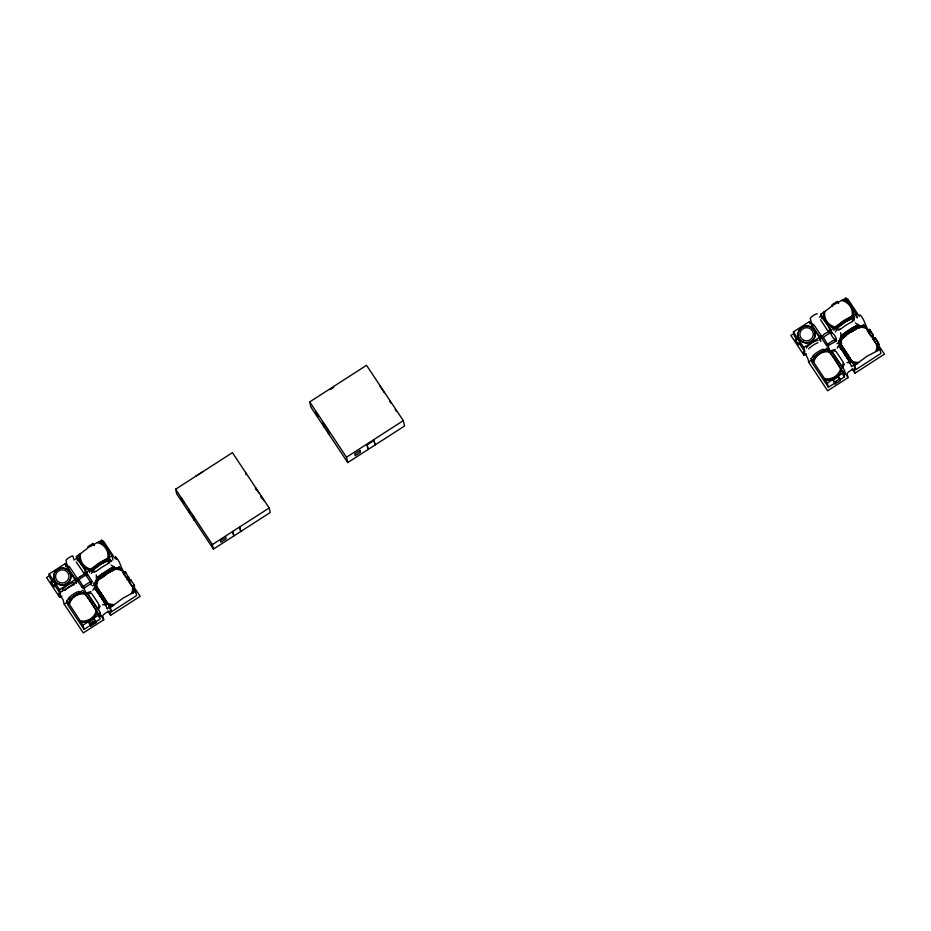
<?xml version="1.0" encoding="UTF-8"?>
<svg xmlns="http://www.w3.org/2000/svg" width="931" height="931" viewBox="0 0 931 931"><rect width="100%" height="100%" fill="white"/><g stroke="black" fill="none" stroke-linecap="round" stroke-linejoin="round"><path stroke-width="1.4" d="M95.718 589.905L94.508 587.589L95.299 587.473L97.196 589.998L106.471 604.289L106.053 604.952L102.596 604.65M840.041 347.763L838.819 345.448L839.611 345.331L846.849 355.735M111.406 611.807L110.393 607.536L96.731 586.344A18.085 17.689 -13.3 0 1 98.162 580.153L106.448 573.892L115.095 569.237A18.085 17.689 -13.3 0 1 121.868 570.575L135.554 591.325L136.566 595.596L111.406 611.807L109.381 607.256A12.289 0.873 57.2 0 0 102.096 594.734A12.289 0.873 57.2 0 0 96.056 587.228L96.068 587.263M855.729 369.665L854.705 365.394L841.042 344.202A18.085 17.689 -13.3 0 1 842.474 338.011L850.759 331.75L859.406 327.095A18.085 17.689 -13.3 0 1 866.179 328.445L879.865 349.183L880.877 353.454L855.729 369.665L853.692 365.115A12.289 0.873 57.2 0 0 846.419 352.593A12.289 0.873 57.2 0 0 840.367 345.087L840.379 345.122M115.63 556.924C120.355 561.09 120.867 568.922 125.022 573.577M859.941 314.783C864.666 318.949 865.178 326.793 869.345 331.436M108.031 563.15L109.078 559.566L99.175 564.989M852.354 321.009L853.401 317.424L844.452 322.219L835.898 328.701L839.017 330.261M88.224 575.393L92.064 581.398L91.738 583.062L84.221 588.089L82.277 587.705L77.471 580.467L77.89 578.558L80.066 576.673M836.387 339.256L835.968 341.165L827.694 345.843L826.6 345.564L821.782 338.325L822.201 336.417C827.007 329.621 834.362 331.483 836.387 339.256C834.374 340.851 829.09 333.251 831.569 332.018M84.221 588.089L79.03 579.71L77.471 580.467M828.532 345.948L823.353 337.569L821.782 338.325M90.854 591.581L86.792 592.791L98.127 609.828L100.152 606.139M835.177 349.451L831.115 350.65L842.439 367.687L844.464 363.998M98.558 577.732L97.15 578.977L96.475 578.558L96.277 574.846M857.16 326.385L848.956 331.064L841.461 336.836L840.588 332.704M98.127 609.828L98.826 605.406M842.439 367.687L843.149 363.218M134.064 588.916L133.342 592.756L135.554 591.325M878.131 348.834L878.375 346.774M69.266 566.479L76.598 577.406L77.25 579.978L75.085 581.375M76.202 562.01L82.999 571.832M78.367 560.613L84.267 568.841L86.362 574.113M811.413 325.734L818.209 335.556M813.578 324.337L820.921 335.265L821.561 337.848L819.396 339.233L820.874 341.456M822.678 318.472L828.578 326.7L830.673 331.971M133.342 592.756L133.761 590.731M879.865 349.183L877.654 350.615L878.073 348.59M96.871 580.967L95.94 585.785L96.871 580.967L105.529 574.613L116.992 568.015L120.704 568.992L116.992 568.015M841.182 338.837L840.251 343.644L841.182 338.837L849.84 332.472M79.03 579.71A5.365 1.059 -33.6 0 1 85.978 575.242L87.258 574.159L88.224 575.381M94.508 587.589L92.821 590.242M838.819 345.448L837.132 348.113M109.497 559.834L109.683 563.185M853.808 317.692L854.006 321.055M96.475 578.558L97.418 577.441A15.001 2.956 -33.6 0 1 112.965 567.421L114.304 567.072C109.765 570.982 101.688 573.729 97.15 578.977M840.786 336.417L841.74 335.3A15.001 2.956 -33.6 0 1 857.288 325.28L858.626 324.931L858.743 325.71L857.183 326.374M107.123 603.044L96.719 587.612M851.225 360.809L841.03 345.471M838.482 346.297L838.505 346.251A12.289 0.873 57.2 0 1 838.831 346.635M841.461 336.836L848.921 330.982L858.743 325.71M846.907 362.508L850.364 362.811L850.794 362.147L846.849 355.747M98.744 576.731L97.592 578.209A12.289 2.421 -33.6 0 0 95.451 581.433L95.462 581.479M842.962 334.729L841.857 336.114A12.289 2.421 -33.6 0 0 839.774 339.291L840.321 341.596M94.706 572.402L91.587 570.843L99.105 565.036M87.572 575.265L86.816 572.065L89.783 570.144A14.931 14.605 -13.3 0 1 79.391 554.527L88.759 547.277L98.814 541.726A15.164 14.826 -13.3 0 1 109.206 557.355L111.976 555.854L107.984 549.86A15.164 14.826 -13.3 0 1 109.264 557.599M89.783 570.144L99.152 562.906L109.206 557.355M108.787 604.952L112.732 605.744L122.729 598.377L133.273 592.5M831.895 333.123L831.127 329.923L834.095 328.015A14.931 14.605 -13.3 0 1 823.714 312.385L833.07 305.147L843.125 299.584A15.164 14.826 -13.3 0 1 853.518 315.213L856.287 313.712L852.307 307.719A15.164 14.826 -13.3 0 1 853.576 315.458M834.095 328.015L843.463 320.764L853.518 315.213M853.099 362.811L857.044 363.602L867.04 356.236L877.654 350.615M93.531 571.087L93.053 571.494A12.289 2.421 -33.6 0 0 91.424 573.403M837.469 329.26L837.365 329.353A12.289 2.421 -33.6 0 0 835.351 331.995M92.681 570.296L101.223 564.046L108.974 559.973M836.992 328.154L845.546 321.905L853.285 317.832M98.581 577.709L106.541 571.983L114.42 567.84M100.862 574.962L97.103 577.72M844.37 333.426L845.173 332.821M80.089 576.661L84.826 573.927L87.258 574.159M101.654 574.357L102.305 573.892M845.965 332.216L846.616 331.75M309.709 401.913L366.523 365.313L403.298 420.637L404.566 425.979L347.752 462.579L310.977 407.254L309.709 401.913L346.483 457.237L347.752 462.579M195.964 476.09L202.9 471.621M175.598 489.252L232.413 452.652L269.187 507.965L270.258 512.492L213.443 549.092L176.669 493.767L175.598 489.252L212.373 544.565L213.443 549.092M330.272 389.6L333.74 387.366M87.782 546.811L92.925 543.495L94.334 545.601M52.52 581.91L50.123 578.302L49.11 574.031L65.158 563.697L75.539 579.326L76.551 583.597M77.448 560.706L76.435 556.435L79.391 554.527M98.872 541.982L101.584 540.224L105.575 546.229A15.164 14.826 -13.3 0 0 98.872 541.97L98.814 541.726M50.146 575.277L46.55 577.592L59.747 597.434L61.958 596.003M73.875 559.996L77.413 557.716M51.089 582.061L53.253 580.676L55.627 584.249L55.918 585.436L53.754 586.833L51.089 582.061L53.754 586.833M53.463 585.646L55.627 584.249M74.55 579.117L76.714 577.72M85.827 571.855L83.65 573.252L83.325 572.449M54.917 585.518L60.503 593.931L59.491 589.66L75.539 579.326M91.657 571.32L95.625 571.192M59.747 597.434L58.816 593.443L79.193 580.316M110.265 568.992L113.326 567.27M82.277 587.705L83.453 586.949M85.978 575.23L90.47 581.991L92.064 581.398M66.788 600.635L82.836 590.301L99.117 614.797L100.129 619.068L84.081 629.403L67.8 604.917L66.788 600.635L68.719 603.544A14.931 14.605 -13.3 0 1 84.779 593.187L84.709 592.954A14.931 14.605 -13.3 0 0 68.65 603.288L68.719 603.544M95.125 587.31L94.112 583.039L96.929 581.223M117.05 568.259L119.273 566.828L121.868 570.575M133.773 586.739L140.139 596.317L110.649 615.31L109.718 611.399A4.143 0.815 -33.6 0 0 106.041 612.796A4.143 0.815 -33.6 0 0 102.771 615.857L103.702 619.778L83.325 632.917L64.239 604.196L67.567 602.054M92.669 585.878L94.892 584.447M86.792 592.791L90.784 593.28M95.171 588.601L95.299 587.473M126.919 579.897L129.083 578.5L125.254 571.553L123.09 572.949L125.801 577.022M126.476 578.046L128.641 576.65M130.782 579.862L128.618 581.258L132.004 586.355L134.169 584.959L130.782 579.862L131.224 581.712M103.76 601.915L106.471 604.289M132.446 588.206L134.611 586.809L134.169 584.959M98.127 614.588L100.292 613.192A12.289 0.873 57.2 0 0 98.314 609.165L97.895 608.292M107.228 608.723L108.438 607.943M84.081 629.403L83.068 625.132L99.117 614.797M110.393 607.536L112.732 605.744M88.911 622.083L94.147 618.708L95.544 620.814L95.974 622.63L90.738 626.004L88.911 622.083L90.738 626.004M98.663 616.846L100.827 615.449L100.292 613.192M346.483 457.237L403.298 420.637M89.341 623.886L93.519 621.186M212.373 544.565L269.187 507.965M90.307 624.189L95.544 620.814M796.831 339.768L794.434 336.172L793.421 331.89L809.47 321.556L819.862 337.185L820.618 340.385M821.759 318.565L820.746 314.294L823.714 312.385M843.183 299.84L845.907 298.083L849.887 304.088A15.164 14.826 -13.3 0 0 843.183 299.84L843.125 299.584M794.457 333.135L790.861 335.451L804.058 355.305L806.281 353.873M819.373 317.087L821.724 315.574M845.325 300.376L847.676 298.851L859.325 316.365M795.4 339.931L797.576 338.535L799.95 342.108L800.229 343.306L798.065 344.703L795.4 339.931L798.065 344.703M797.786 343.504L799.95 342.108M818.861 336.975L821.026 335.591M830.138 329.714L827.973 331.11L820.537 319.74M799.229 343.376L804.826 351.79L803.802 347.519L819.862 337.185M835.98 329.178L839.948 329.05M841.415 335.579L842.904 334.625M856.148 326.094L857.637 325.128M826.6 345.564L827.775 344.807M849.84 332.46L861.315 325.873L865.015 326.851L861.315 325.873M836.422 382.094L828.404 387.261L812.123 362.776L811.099 358.505L827.159 348.159L843.439 372.656L844.452 376.927L839.867 379.883M841.717 343.702L839.448 345.168L838.424 340.897L841.252 339.082M861.373 326.118L863.584 324.698L866.179 328.445M878.084 344.598L884.45 354.176L854.961 373.168L854.03 369.27A4.143 0.815 -33.6 0 0 850.364 370.654A4.143 0.815 -33.6 0 0 847.094 373.727L848.013 377.637L827.636 390.776L808.55 362.054L811.879 359.913M826.705 350.359L828.927 348.927L828.311 346.32M836.981 343.737L839.203 342.305M831.115 350.65L835.095 351.138M839.494 346.46L839.611 345.331M869.577 329.411L867.401 330.808L870.788 335.905L872.964 334.508L869.577 329.411L871.369 333.298M875.093 337.72L872.929 339.117L876.315 344.214L878.492 342.817L875.093 337.72L878.922 344.668L876.758 346.064M848.607 360.658L850.794 362.147M842.311 366.395L842.578 366.954A12.289 0.873 57.2 0 1 844.603 371.015L842.439 372.458A12.289 0.873 57.2 0 0 835.177 359.913A12.289 0.873 57.2 0 0 829.09 352.349L831.267 350.999A12.289 0.873 57.2 0 1 831.895 351.115M852.761 365.802L851.551 366.581A12.289 0.873 57.2 0 0 849.561 362.555L849.561 362.555M828.404 387.261L827.391 382.99L843.439 372.656M854.705 365.394L857.044 363.602M833.222 379.941L838.459 376.566L839.855 378.673L840.286 380.488L835.06 383.863L833.222 379.941L835.06 383.863M844.603 371.05L845.139 373.319L842.974 374.716L844.452 376.927M834.63 382.047L839.855 378.673M850.806 328.98L852.237 328.131M852.912 327.747L853.739 327.305M108.613 561.44L108.729 561.405A12.289 2.421 -33.6 0 1 110.708 560.986M113.163 568.178L113.221 568.154A12.289 2.421 -33.6 0 1 116.061 568.154L116.072 568.201M110.673 568.573L111.836 568.224M856.986 326.176L857.532 326.025A12.289 2.421 -33.6 0 1 860.372 326.025L860.384 326.059M112.453 568.352L110.777 568.562M856.055 326.327L855.089 326.42M109.998 568.597L110.754 568.562M58.816 593.443L63.122 599.832L64.239 604.196M857.102 363.846L853.157 363.067M112.791 605.988L108.846 605.197M858.626 324.931L855.368 322.976M114.304 567.072L111.057 565.117M851.993 361.147L852.412 361.309A18.085 17.689 -13.3 0 0 858.754 362.496M107.682 603.288L108.101 603.451A18.085 17.689 -13.3 0 0 114.443 604.638M88.794 594.478L88.201 593.943A12.289 0.873 57.2 0 0 86.944 593.094L84.791 594.525A12.289 0.873 57.2 0 1 90.284 601.193A12.289 0.873 57.2 0 1 97.895 613.948M67.486 568.026L74.433 578.803M849.014 361.763L849.491 362.427M104.516 603.672L105.25 604.696A12.289 0.873 57.2 0 1 107.228 608.688M831.523 350.754L842.008 366.442M87.2 592.896L97.697 608.571M811.099 358.505L813.042 361.414A14.931 14.605 -13.3 0 1 829.09 351.045L829.032 350.824A14.931 14.605 -13.3 0 0 812.961 361.158L827.391 382.99M68.661 603.3L83.068 625.132M839.657 346.355L849.852 361.694M95.346 588.497L105.54 603.835M841.03 345.25L851.434 360.902M839.483 346.937L839.739 347.251A14.524 1.036 57.2 0 1 848.886 361.019L849.165 361.484M96.708 587.391L106.041 601.24M95.171 589.079L95.416 589.393A14.524 1.036 57.2 0 1 104.563 603.16L104.842 603.625M841.24 349.393L841.996 350.463M97.173 591.895L97.674 592.605M872.522 336.231L874.907 339.815M855.705 315.586L857.3 317.983M838.645 303.471L837.248 301.353L832.093 304.67L832.523 306.485M820.746 314.294L831.127 329.923M838.424 340.897L841.03 344.645M829.637 331.634L830.394 332.774M835.212 340.013L835.968 341.165M849.689 361.798L850.364 362.811M852.086 368.839L854.961 373.168M822.201 336.417L822.957 337.569M813.403 325.571L811.25 322.324L810.319 318.414A4.143 0.815 -33.6 0 1 813.589 315.341A4.143 0.815 -33.6 0 1 817.267 313.945M828.927 348.927L831.092 352.174M845.139 373.319L848.013 377.637M840.286 380.488L838.459 376.566M793.421 331.89L803.802 347.519M379.895 385.969L384.387 392.731M389.682 401.214L391.043 403.251M395.21 409.524L396.571 411.572M258.771 492.825L255.385 487.728L255.816 489.578M264.299 501.134L260.913 496.048L261.343 497.899M127.733 576.464L129.083 578.5M103.364 540.992L115.002 558.507M128.21 578.372L129.793 580.758M111.58 561.44L110.172 559.333A12.289 2.421 -33.6 0 0 99.28 563.464A12.289 2.421 -33.6 0 0 89.562 572.565L89.562 572.612M76.435 556.435L86.816 572.065M94.112 583.039L96.708 586.786M85.315 573.775L86.083 574.916M90.889 582.154L91.657 583.295M105.378 603.94L106.053 604.952M107.763 610.98L110.649 615.31M77.89 578.558L78.646 579.71M69.092 567.712L66.927 564.465L66.008 560.555A4.143 0.815 -33.6 0 1 69.278 557.483A4.143 0.815 -33.6 0 1 72.944 556.086L73.561 558.693M86.769 594.315L83.999 588.462M100.827 615.449L103.702 619.778M94.566 620.523L95.974 622.63M49.11 574.031L59.491 589.66M55.918 585.436L53.253 580.676M844.208 353.71L845.115 355.095M99.896 595.852L100.792 597.225M101.735 598.68L102.166 599.355M846.477 357.213L847.024 358.086M854.483 317.157L854.495 317.192A12.289 2.421 -33.6 0 0 843.591 321.323A12.289 2.421 -33.6 0 0 833.873 330.424L833.885 330.47M368.129 449.417L367.047 444.913L373.983 440.444L375.065 444.948L374.146 441.073M328.655 433.834L327.572 429.331L323.08 422.569L324.163 427.085L323.243 423.198M245.586 472.471L246.133 474.74M239.674 526.934L240.768 531.485L239.837 527.586M232.738 531.403L233.821 535.965L232.901 532.055M193.264 515.821L194.358 520.371L193.427 516.472M188.772 509.059L189.866 513.621L188.935 509.711M878.492 342.817L878.922 344.668M872.964 334.508L873.394 336.359M863.584 324.698L864.096 326.828M856.287 313.712L857.044 316.924M845.907 298.083L846.407 300.224M834.944 340.548L834.781 339.85A5.365 1.059 -33.6 0 0 827.845 344.33L827.857 344.4M827.159 348.159L827.659 350.3M823.353 337.569L823.365 337.65A5.365 1.059 -33.6 0 1 830.289 333.1M809.47 321.556L809.982 323.697M808.55 362.054C809.458 359.401 800.683 345.587 804.058 355.305M797.576 338.535L797.855 339.722M367.21 445.542L368.129 449.44M327.735 429.959L328.666 433.858M125.254 571.553L125.697 573.403M119.273 566.828L119.773 568.969M115.63 556.936L116.247 559.543M111.976 555.854L112.988 560.125M101.584 540.224L102.096 542.366M92.925 543.495L93.356 545.31M90.633 582.69L91.25 585.296M83.522 586.46L83.546 586.542A5.365 1.059 -33.6 0 1 90.47 581.991M65.158 563.697L65.915 566.898M68.126 599.029A6.854 1.35 -33.6 0 1 73.665 593.908A6.854 1.35 -33.6 0 1 79.635 591.662M64.867 590.452A6.854 1.35 -33.6 0 1 74.236 584.703M101.549 578.058A12.289 2.421 -33.6 0 1 106.576 574.439M89.725 569.9A14.931 14.605 -13.3 0 1 79.333 554.271M97.429 542.622A13.918 13.616 -13.3 0 1 107.81 558.251M90.854 569.167A13.918 13.616 -13.3 0 1 80.473 553.538M62.237 590.161A6.854 1.35 -33.6 0 1 67.765 585.04A6.854 1.35 -33.6 0 1 73.747 582.794M70.768 599.32A6.854 1.35 -33.6 0 1 71.454 598.691M73.13 597.341A6.854 1.35 -33.6 0 1 74.073 596.666M76.051 595.409A6.854 1.35 -33.6 0 1 78.774 594.013M96.405 610.573A13.918 13.616 -13.3 0 1 80.38 620.896M69.394 604.359A13.918 13.616 -13.3 0 1 85.408 594.036M97.138 611.655A14.931 14.605 -13.3 0 1 81.09 622.001M97.196 611.911A14.931 14.605 -13.3 0 1 81.148 622.245M132.842 587.077A18.085 17.689 -13.3 0 1 131.387 593.722M96.137 571.401A15.001 2.956 -33.6 0 1 108.043 563.732M91.366 593.222A15.001 1.071 57.2 0 1 99.082 604.824M835.689 351.092A15.001 1.071 57.2 0 1 843.393 362.683M840.449 329.26A15.001 2.956 -33.6 0 1 852.354 321.591M877.153 344.935A18.085 17.689 -13.3 0 1 875.699 351.581M812.449 356.887A6.854 1.35 -33.6 0 1 817.977 351.767A6.854 1.35 -33.6 0 1 823.958 349.532M818.396 354.525A6.854 1.35 -33.6 0 1 819.373 353.873M841.519 369.77A14.931 14.605 -13.3 0 1 825.471 380.104M841.461 369.514A14.931 14.605 -13.3 0 1 825.413 379.86M806.549 348.019A6.854 1.35 -33.6 0 1 812.076 342.899A6.854 1.35 -33.6 0 1 818.058 340.665M808.643 348.892A6.854 1.35 -33.6 0 1 817.93 342.724M841.74 300.48A13.918 13.616 -13.3 0 1 852.133 316.109M835.177 327.025A13.918 13.616 -13.3 0 1 824.785 311.408M840.716 368.432A13.918 13.616 -13.3 0 1 824.691 378.754M813.706 362.217A13.918 13.616 -13.3 0 1 829.73 351.895M834.036 327.759A14.931 14.605 -13.3 0 1 823.656 312.129M843.265 338.221A12.289 2.421 -33.6 0 1 845.86 335.916M850.887 332.297A12.289 2.421 -33.6 0 1 856.078 329.341M858.929 328.131A12.289 2.421 -33.6 0 1 860.058 327.817M853.04 319.263A12.289 2.421 -33.6 0 1 854.158 318.949M225.663 537.001L220.438 540.364L220.868 542.179L226.093 538.805L225.663 537.001M359.971 450.476L354.734 453.851L355.165 455.666L360.402 452.291L359.971 450.476M317.89 415.307L315.516 411.735L318.181 416.506L317.89 415.307M183.593 501.821L181.208 498.248L183.873 503.019L183.593 501.821M58.839 584.447A8.635 8.437 -13.3 0 0 70.896 575.684A8.635 8.437 -13.3 0 0 57.233 569.9A8.635 8.437 -13.3 0 0 58.839 584.447M58.781 584.191A8.635 8.437 -13.3 0 0 70.837 575.439A8.635 8.437 -13.3 0 0 57.175 569.656A8.635 8.437 -13.3 0 0 58.781 584.191M59.805 582.585A6.726 6.575 -13.3 0 0 68.906 575.381A6.726 6.575 -13.3 0 0 58.071 571.32A6.726 6.575 -13.3 0 0 59.805 582.585M804.128 340.443A6.726 6.575 -13.3 0 0 813.228 333.24A6.726 6.575 -13.3 0 0 802.382 329.178A6.726 6.575 -13.3 0 0 804.128 340.443M803.092 342.049A8.635 8.437 -13.3 0 0 815.149 333.298A8.635 8.437 -13.3 0 0 801.486 327.514A8.635 8.437 -13.3 0 0 803.092 342.049M803.15 342.305A8.635 8.437 -13.3 0 0 815.219 333.554A8.635 8.437 -13.3 0 0 801.556 327.77A8.635 8.437 -13.3 0 0 803.15 342.305"/></g></svg>
